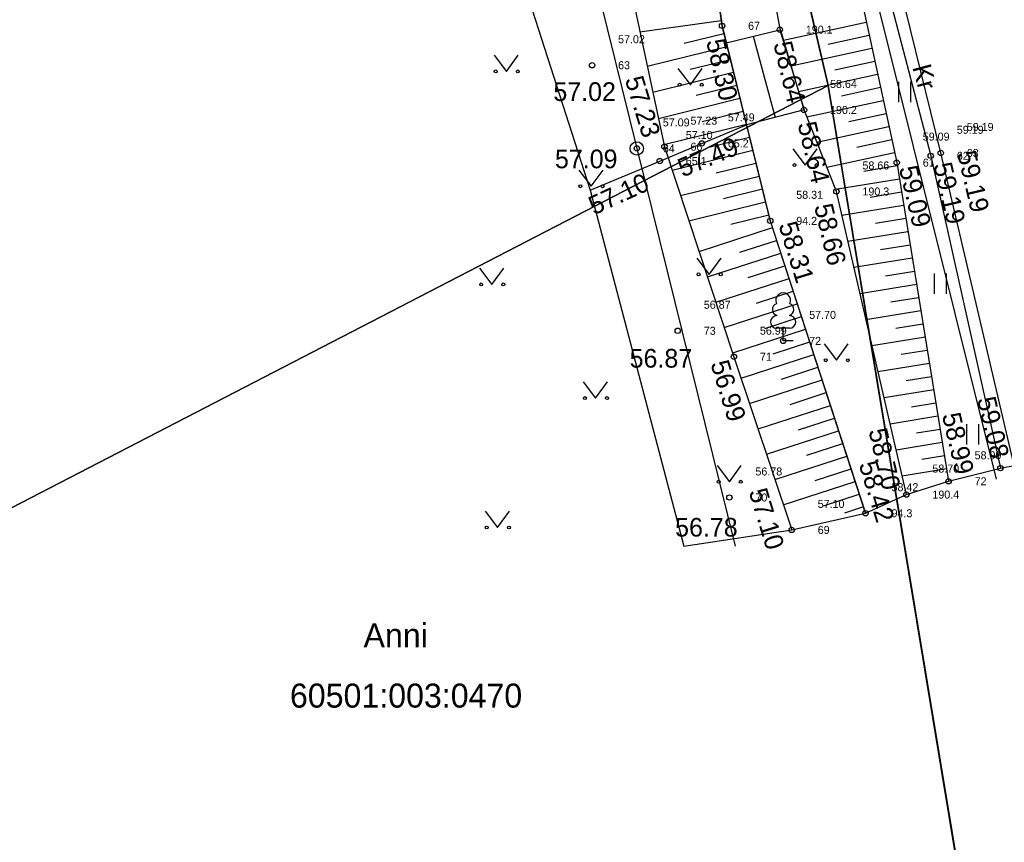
# Model space of a CAD drawing. Extents: x 634609 to 637471, y 6465348 to 6468020.
# Drawn here: x 635005.15 to 635042.04, y 6466762.77 to 6466793.59 of the extents above; entities that cross this region are included whole.
import ezdxf

# ---------------------------------------------------------------- set-up
doc = ezdxf.new("R2010")
doc.units = 0
for name, color, linetype in [('AED', 7, 'Continuous'), ('HALJASTUS', 7, 'Continuous'), ('KORGUS-EH2000', 7, 'Continuous'), ('MOOTKORG-EH2000', 7, 'Continuous'), ('MOOTMPUNKT', 7, 'Continuous'), ('MOOTNR', 7, 'Continuous'), ('MOOTPIIR', 7, 'Continuous'), ('MPOHULIIN', 7, 'Continuous'), ('PIIR', 7, 'Continuous'), ('POST', 7, 'Continuous'), ('PUU', 7, 'Continuous'), ('RELJEEF', 7, 'Continuous'), ('SIOHULIIN', 7, 'Continuous'), ('SITRASS', 7, 'Continuous'), ('TEE', 7, 'Continuous')]:
    doc.layers.add(name, color=color, linetype=linetype)

msp = doc.modelspace()

# ---------------------------------------------------------------- linework, layer by layer
at = {"layer": 'AED'}
for points in [[(635015.597, 6466843.799), (635015.77, 6466843.634), (635021.226, 6466839.312), (635022.161, 6466835.703), (635026.552, 6466815.908), (635029.684, 6466802.103), (635031.166, 6466795.47), (635031.46, 6466793.357), (635032.375, 6466789.652), (635033.265, 6466786.051), (635036.835, 6466775.099)], [(635026.519, 6466787.202), (635029.127, 6466788.293), (635030.702, 6466788.952), (635032.375, 6466789.652)]]:
    msp.add_lwpolyline(points, dxfattribs=at)
at = {"layer": 'HALJASTUS'}
for p, q in [((635032.62, 6466792.965), (635033.456, 6466789.928)), ((635022.917, 6466792.256), (635023.38, 6466791.65)), ((635023.38, 6466791.65), (635023.826, 6466792.256)), ((635029.809, 6466791.755), (635030.273, 6466791.148)), ((635030.273, 6466791.148), (635030.718, 6466791.755)), ((635038.065, 6466791.258), (635038.065, 6466790.496)), ((635038.52, 6466791.258), (635038.52, 6466790.496)), ((635034.112, 6466788.748), (635034.575, 6466788.141)), ((635034.575, 6466788.141), (635035.021, 6466788.748)), ((635026.092, 6466787.954), (635026.555, 6466787.347)), ((635026.555, 6466787.347), (635027, 6466787.954)), ((635030.519, 6466784.654), (635030.983, 6466784.047)), ((635030.983, 6466784.047), (635031.428, 6466784.654)), ((635022.374, 6466784.278), (635022.837, 6466783.671)), ((635022.837, 6466783.671), (635023.283, 6466784.278)), ((635039.402, 6466784.073), (635039.402, 6466783.312)), ((635039.857, 6466784.073), (635039.857, 6466783.312)), ((635035.281, 6466781.438), (635035.745, 6466780.831)), ((635035.745, 6466780.831), (635036.19, 6466781.438)), ((635026.259, 6466780.018), (635026.722, 6466779.411)), ((635026.722, 6466779.411), (635027.168, 6466780.018)), ((635040.613, 6466778.434), (635040.613, 6466777.673)), ((635041.068, 6466778.434), (635041.068, 6466777.673)), ((635031.271, 6466776.885), (635031.735, 6466776.278)), ((635031.735, 6466776.278), (635032.18, 6466776.885)), ((635022.583, 6466775.172), (635023.046, 6466774.565)), ((635023.046, 6466774.565), (635023.492, 6466775.172))]:
    msp.add_line(p, q, dxfattribs=at)
msp.add_lwpolyline([(635031.616, 6466792.718), (635033.624, 6466793.212), (635034.531, 6466790.204), (635032.38, 6466789.652)], dxfattribs=at)
for centre in [(635022.979, 6466791.65), (635023.808, 6466791.65), (635029.872, 6466791.148), (635030.7, 6466791.148), (635034.174, 6466788.141), (635035.003, 6466788.141), (635026.154, 6466787.347), (635026.983, 6466787.347), (635030.582, 6466784.047), (635031.41, 6466784.047), (635022.436, 6466783.671), (635023.265, 6466783.671), (635035.344, 6466780.831), (635036.172, 6466780.831), (635026.321, 6466779.411), (635027.15, 6466779.411), (635031.334, 6466776.278), (635032.162, 6466776.278), (635022.645, 6466774.565), (635023.474, 6466774.565)]:
    msp.add_circle(centre, 0.055, dxfattribs=at)
at = {"layer": 'KORGUS-EH2000'}
for centre in [(635031.46, 6466793.357), (635033.624, 6466793.212), (635026.589, 6466791.88), (635034.531, 6466790.204), (635030.702, 6466788.952), (635028.266, 6466788.764), (635029.302, 6466788.829), (635039.653, 6466788.594), (635029.127, 6466788.293), (635038.005, 6466788.232), (635039.28, 6466788.488), (635035.745, 6466787.151), (635033.265, 6466786.051), (635029.801, 6466781.933), (635031.904, 6466780.962), (635041.89, 6466776.787), (635039.948, 6466776.295), (635031.735, 6466775.688), (635038.366, 6466775.797), (635036.835, 6466775.099), (635034.069, 6466774.473)]:
    msp.add_circle(centre, 0.1, dxfattribs=at)
at = {"layer": 'MOOTMPUNKT'}
for centre in [(635031.46, 6466793.357), (635033.624, 6466793.212), (635026.589, 6466791.88), (635034.531, 6466790.204), (635030.702, 6466788.952), (635028.266, 6466788.764), (635029.302, 6466788.829), (635039.653, 6466788.594), (635029.127, 6466788.293), (635038.005, 6466788.232), (635039.28, 6466788.488), (635035.745, 6466787.151), (635033.265, 6466786.051), (635029.801, 6466781.933), (635033.749, 6466781.555), (635031.904, 6466780.962), (635041.89, 6466776.787), (635039.948, 6466776.295), (635031.735, 6466775.688), (635038.366, 6466775.797), (635036.835, 6466775.099), (635034.069, 6466774.473)]:
    msp.add_circle(centre, 0.1, dxfattribs=at)
at = {"layer": 'MOOTPIIR'}
msp.add_lwpolyline([(634941.217, 6466816.18), (634982.695, 6466823.281), (634997.106, 6466828.168), (635013.23, 6466832.471), (635019.329, 6466809.58), (635026.519, 6466787.202), (635030.022, 6466773.866), (635034.069, 6466774.473), (635036.835, 6466775.099), (635038.366, 6466775.797), (635039.948, 6466776.295), (635041.89, 6466776.787), (635042.4, 6466776.886), (635045.606, 6466777.482), (635048.674, 6466777.965), (635049.524, 6466778.162), (635051.998, 6466778.71), (635054.396, 6466779.088), (635056.133, 6466779.574), (635065.788, 6466780.852)], dxfattribs=at)
at = {"layer": 'MPOHULIIN'}
msp.add_lwpolyline([(635014.874, 6466842.921), (635028.266, 6466788.764), (635031.95, 6466773.866)], dxfattribs=at)
at = {"layer": 'PIIR'}
msp.add_lwpolyline([(635076.82, 6466576.93), (635063.07, 6466625.11), (635049.82, 6466704.42), (635035.43, 6466791.12), (635021.42, 6466851.29), (635013.13, 6466883.47), (634968.01, 6467091.09), (634936.43, 6467226.49), (634893.89, 6467413.27)], dxfattribs=at)
for points in [[(635035.43, 6466791.12), (634848.12, 6466694.28), (634705.98, 6466734.01), (634935.62, 6466829.59), (635021.42, 6466851.29)], [(634705.98, 6466734.01), (634848.12, 6466694.28), (635035.43, 6466791.12), (635049.82, 6466704.42), (634983.39, 6466670.62), (634876.36, 6466632.45), (634775.07, 6466624.38), (634674.85, 6466737.13), (634677.19, 6466740.35)]]:
    msp.add_lwpolyline(points, close=True, dxfattribs=at)
at = {"layer": 'POST'}
msp.add_circle((635028.266, 6466788.764), 0.25, dxfattribs=at)
at = {"layer": 'PUU'}
for p, q in [((635033.989, 6466782.03), (635033.509, 6466782.03)), ((635033.749, 6466781.555), (635033.749, 6466782.03)), ((635034.129, 6466781.555), (635033.749, 6466781.555))]:
    msp.add_line(p, q, dxfattribs=at)
for centre, radius, start, end in [((635033.749, 6466783.075), 0.277, 332.5799, 207.4201), ((635033.579, 6466782.728), 0.233, 109.0217, 253.1415), ((635033.919, 6466782.728), 0.233, 286.8508, 70.9859), ((635033.512, 6466782.267), 0.238, 90.0016, 269.3953), ((635033.986, 6466782.267), 0.238, 270.6047, 89.9984)]:
    msp.add_arc(centre, radius, start, end, dxfattribs=at)
at = {"layer": 'RELJEEF'}
for p, q in [((635028.384, 6466793.136), (635031.432, 6466793.56)), ((635033.766, 6466792.825), (635036.864, 6466793.497)), ((635030.043, 6466792.703), (635031.531, 6466793.071)), ((635035.438, 6466792.676), (635036.97, 6466793.008)), ((635028.659, 6466791.846), (635031.651, 6466792.585)), ((635034.047, 6466791.863), (635037.076, 6466792.519)), ((635030.267, 6466791.729), (635031.771, 6466792.1)), ((635035.685, 6466791.706), (635037.182, 6466792.031)), ((635028.867, 6466790.868), (635031.89, 6466791.615)), ((635034.328, 6466790.9), (635037.288, 6466791.542)), ((635030.491, 6466790.754), (635032.01, 6466791.129)), ((635035.931, 6466790.736), (635037.394, 6466791.053)), ((635029.076, 6466789.889), (635032.13, 6466790.644)), ((635034.635, 6466789.944), (635037.499, 6466790.565)), ((635030.715, 6466789.779), (635032.25, 6466790.158)), ((635036.214, 6466789.774), (635037.605, 6466790.076)), ((635029.285, 6466788.911), (635032.37, 6466789.673)), ((635035.009, 6466789.002), (635037.711, 6466789.587)), ((635030.962, 6466788.81), (635032.49, 6466789.188)), ((635036.507, 6466788.815), (635037.817, 6466789.099)), ((635029.591, 6466787.956), (635032.61, 6466788.702)), ((635035.384, 6466788.06), (635037.923, 6466788.61)), ((635031.239, 6466787.848), (635032.73, 6466788.217)), ((635036.772, 6466787.917), (635038.023, 6466788.12)), ((635029.906, 6466787.004), (635032.85, 6466787.731)), ((635035.711, 6466787.237), (635038.104, 6466787.627)), ((635031.516, 6466786.887), (635032.97, 6466787.246)), ((635037.011, 6466786.942), (635038.184, 6466787.133)), ((635030.221, 6466786.052), (635033.09, 6466786.761)), ((635035.95, 6466786.263), (635038.264, 6466786.64)), ((635031.794, 6466785.925), (635033.21, 6466786.275)), ((635037.204, 6466785.96), (635038.345, 6466786.146)), ((635030.601, 6466784.9), (635033.35, 6466785.796)), ((635036.175, 6466785.287), (635038.425, 6466785.653)), ((635032.132, 6466784.873), (635033.505, 6466785.32)), ((635037.397, 6466784.979), (635038.505, 6466785.159)), ((635030.915, 6466783.951), (635033.66, 6466784.845)), ((635036.401, 6466784.31), (635038.585, 6466784.666)), ((635032.444, 6466783.923), (635033.815, 6466784.369)), ((635037.59, 6466783.997), (635038.666, 6466784.172)), ((635031.23, 6466783.001), (635033.97, 6466783.894)), ((635036.626, 6466783.334), (635038.746, 6466783.679)), ((635032.756, 6466782.973), (635034.125, 6466783.419)), ((635037.783, 6466783.015), (635038.826, 6466783.185)), ((635031.544, 6466782.052), (635034.279, 6466782.943)), ((635036.852, 6466782.357), (635038.907, 6466782.692)), ((635033.067, 6466782.022), (635034.434, 6466782.468)), ((635031.858, 6466781.102), (635034.589, 6466781.992)), ((635037.976, 6466782.034), (635038.987, 6466782.198)), ((635037.077, 6466781.381), (635039.067, 6466781.705)), ((635033.38, 6466781.073), (635034.744, 6466781.517)), ((635032.174, 6466780.154), (635034.899, 6466781.042)), ((635038.169, 6466781.052), (635039.148, 6466781.211)), ((635033.693, 6466780.123), (635035.054, 6466780.566)), ((635037.302, 6466780.404), (635039.228, 6466780.718)), ((635038.362, 6466780.07), (635039.308, 6466780.224)), ((635032.49, 6466779.205), (635035.209, 6466780.091)), ((635034.006, 6466779.173), (635035.364, 6466779.615)), ((635037.528, 6466779.428), (635039.389, 6466779.731)), ((635032.807, 6466778.256), (635035.519, 6466779.14)), ((635038.555, 6466779.088), (635039.469, 6466779.237)), ((635034.319, 6466778.223), (635035.673, 6466778.665)), ((635037.753, 6466778.451), (635039.549, 6466778.744)), ((635033.123, 6466777.308), (635035.828, 6466778.189)), ((635038.748, 6466778.107), (635039.63, 6466778.25)), ((635034.632, 6466777.274), (635035.983, 6466777.714)), ((635037.979, 6466777.475), (635039.71, 6466777.757)), ((635033.44, 6466776.359), (635036.138, 6466777.238)), ((635038.941, 6466777.125), (635039.79, 6466777.263)), ((635034.945, 6466776.324), (635036.293, 6466776.763)), ((635038.204, 6466776.498), (635039.871, 6466776.77)), ((635033.756, 6466775.411), (635036.448, 6466776.288)), ((635035.259, 6466775.374), (635036.603, 6466775.812)), ((635036.758, 6466775.337), (635036.044, 6466775.104))]:
    msp.add_line(p, q, dxfattribs=at)
for points in [[(635025.801, 6466841.485), (635029.212, 6466827.705), (635032.129, 6466814.767), (635035.131, 6466801.493), (635038.005, 6466788.232), (635039.948, 6466776.295)], [(635038.366, 6466775.797), (635035.745, 6466787.151), (635034.531, 6466790.204), (635033.624, 6466793.312), (635032.178, 6466801.293), (635029.278, 6466813.417), (635026.198, 6466827.299), (635023.194, 6466840.015), (635022.965, 6466840.455)], [(635036.835, 6466775.099), (635033.259, 6466786.076), (635031.46, 6466793.357), (635031.166, 6466795.47), (635029.346, 6466801.921), (635024.384, 6466819.635)], [(635022.6, 6466819.452), (635025.168, 6466809.077), (635026.595, 6466801.527), (635029.302, 6466788.829), (635031.904, 6466780.962), (635034.069, 6466774.473)]]:
    msp.add_lwpolyline(points, dxfattribs=at)
at = {"layer": 'SIOHULIIN'}
msp.add_lwpolyline([(635014.874, 6466842.921), (635028.266, 6466788.764), (635031.95, 6466773.866)], dxfattribs=at)
at = {"layer": 'SITRASS'}
msp.add_lwpolyline([(635041.737, 6466776.375), (635037.09, 6466795.057), (635032.276, 6466815.905), (635027.178, 6466838.721), (635024.929, 6466848.346), (635022.73, 6466857.625), (635019.115, 6466874.322), (635014.63, 6466894.776), (635009.395, 6466917.335), (635006.155, 6466932.06)], dxfattribs=at)
at = {"layer": 'TEE'}
for points in [[(635042.4, 6466776.886), (635039.653, 6466788.594), (635036.429, 6466801.706), (635033.313, 6466814.877), (635030.442, 6466828.029), (635027.247, 6466841.718), (635024.466, 6466854.303), (635021.417, 6466868.975), (635018.713, 6466880.738), (635015.709, 6466894.354), (635012.996, 6466906.715), (635010.38, 6466918.962), (635007.364, 6466931.943)], [(635015.313, 6466894.4), (635018.045, 6466880.607), (635021.089, 6466868.935), (635023.641, 6466854.122), (635023.294, 6466851.646), (635021.968, 6466849.95), (635020.857, 6466849.423), (635016.341, 6466848.147), (635012.071, 6466847.043), (635007.939, 6466845.9), (635008.524, 6466843.786), (635012.35, 6466844.673), (635016.779, 6466845.686), (635020.443, 6466846.23), (635021.794, 6466846.003), (635023.761, 6466845.294), (635025.619, 6466843.469), (635026.336, 6466841.632), (635029.993, 6466827.875), (635032.929, 6466814.812), (635035.851, 6466801.608), (635039.28, 6466788.488), (635041.89, 6466776.787)]]:
    msp.add_lwpolyline(points, dxfattribs=at)

# ---------------------------------------------------------------- texts
at = {"layer": 'KORGUS-EH2000'}
for s, rotation, p in [('58.30', 282.75, (635030.861, 6466792.782)), ('58.64', 283.2246, (635033.381, 6466792.687)), ('57.23', 286.9861, (635027.812, 6466791.352)), ('58.64', 283.2246, (635034.288, 6466789.679)), ('57.49', 22.6199, (635029.984, 6466787.672)), ('59.19', 283.2246, (635040.266, 6466788.591)), ('59.19', 283.2246, (635039.371, 6466788.151)), ('59.09', 283.2246, (635038.086, 6466788.03)), ('57.10', 24.6322, (635026.666, 6466786.256)), ('58.66', 283.2246, (635034.907, 6466786.605)), ('58.31', 286.9861, (635033.571, 6466785.9)), ('56.99', 286.9861, (635031.02, 6466780.707)), ('59.08', 283.2246, (635041.01, 6466779.374)), ('58.99', 283.2246, (635039.695, 6466778.777)), ('58.70', 283.2246, (635036.943, 6466778.196)), ('58.42', 286.9861, (635036.577, 6466776.932)), ('57.10', 286.9861, (635032.454, 6466775.91))]:
    msp.add_text(s, height=0.7, rotation=rotation, dxfattribs=at).set_placement(p)
for s, p in [('57.02', (635025.141, 6466790.542)), ('57.09', (635025.2, 6466788.021)), ('56.87', (635027.998, 6466780.553)), ('56.78', (635029.702, 6466774.224))]:
    msp.add_text(s, height=0.7, dxfattribs=at).set_placement(p)
at = {"layer": 'MOOTKORG-EH2000'}
for s, p in [('57.02', (635027.564, 6466792.705)), ('58.64', (635035.506, 6466791.029)), ('57.49', (635031.677, 6466789.777)), ('57.09', (635029.241, 6466789.589)), ('57.23', (635030.277, 6466789.654)), ('59.19', (635040.628, 6466789.419)), ('57.10', (635030.102, 6466789.118)), ('59.09', (635038.98, 6466789.057)), ('59.19', (635040.255, 6466789.313)), ('58.66', (635036.72, 6466787.976)), ('58.31', (635034.24, 6466786.876)), ('56.87', (635030.776, 6466782.758)), ('57.70', (635034.724, 6466782.38)), ('56.99', (635032.879, 6466781.787)), ('58.99', (635040.923, 6466777.12)), ('56.78', (635032.71, 6466776.513)), ('58.70', (635039.341, 6466776.622)), ('58.42', (635037.81, 6466775.924)), ('57.10', (635035.044, 6466775.298))]:
    msp.add_text(s, height=0.3, dxfattribs=at).set_placement(p)
at = {"layer": 'MOOTNR'}
for s, p in [('67', (635032.435, 6466793.207)), ('190.1', (635034.599, 6466793.062)), ('63', (635027.564, 6466791.73)), ('190.2', (635035.506, 6466790.054)), ('66', (635030.277, 6466788.679)), ('65.2', (635031.677, 6466788.802)), ('64', (635029.241, 6466788.614)), ('62', (635040.255, 6466788.338)), ('63', (635040.628, 6466788.444)), ('65.1', (635030.102, 6466788.143)), ('61', (635038.98, 6466788.082)), ('190.3', (635036.72, 6466787.001)), ('94.2', (635034.24, 6466785.901)), ('73', (635030.776, 6466781.783)), ('72', (635034.724, 6466781.405)), ('71', (635032.879, 6466780.812)), ('72', (635040.923, 6466776.145)), ('70', (635032.71, 6466775.538)), ('190.4', (635039.341, 6466775.647)), ('94.3', (635037.81, 6466774.949)), ('69', (635035.044, 6466774.323))]:
    msp.add_text(s, height=0.3, dxfattribs=at).set_placement(p)
at = {"layer": 'PIIR'}
for s, p in [('Anni', (635018.028, 6466770.072)), ('60501:003:0470', (635015.271, 6466767.817))]:
    msp.add_text(s, height=0.9, rotation=0, dxfattribs=at).set_placement(p)
at = {"layer": 'TEE'}
msp.add_text('Kr', height=0.7, rotation=285.1514, dxfattribs=at).set_placement((635038.587, 6466791.808))

doc.saveas('drawing.dxf')
